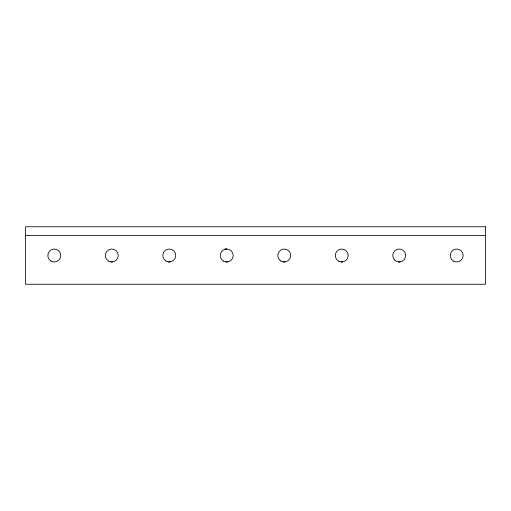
<?xml version="1.0" encoding="UTF-8"?>
<svg xmlns="http://www.w3.org/2000/svg" width="511" height="511" viewBox="0 0 511 511"><rect width="100%" height="100%" fill="white"/><g stroke="black" fill="none" stroke-linecap="round" stroke-linejoin="round"><path stroke-width="0.77" d="M225.083 249.253L226.756 249.036L224.393 249.253M25.55 235.379L485.45 235.379M110.983 261.964L112.58 261.964M168.47 261.964L170.067 261.964M225.958 261.964L227.555 261.964M283.445 261.964L285.042 261.964M340.933 261.964L342.53 261.964M398.42 261.964L400.017 261.964M485.45 226.756L25.55 226.756L25.55 284.244L485.45 284.244L485.45 226.756M223.524 261.102A6.464 6.464 0 0 0 233.22 255.5A6.464 6.464 0 0 0 223.524 249.898A6.464 6.464 0 0 0 223.524 261.102M166.037 261.102A6.464 6.464 0 0 0 175.733 255.5A6.464 6.464 0 0 0 166.037 249.898A6.464 6.464 0 0 0 166.037 261.102M453.474 261.102A6.464 6.464 0 0 0 463.17 255.5A6.464 6.464 0 0 0 453.474 249.898A6.464 6.464 0 0 0 453.474 261.102M394.645 260.073A6.464 6.464 0 0 0 405.466 257.174A6.464 6.464 0 0 0 397.545 249.253A6.464 6.464 0 0 0 394.645 260.073M338.499 261.102A6.464 6.464 0 0 0 348.195 255.5A6.464 6.464 0 0 0 338.499 249.898A6.464 6.464 0 0 0 338.499 261.102M281.012 261.102A6.464 6.464 0 0 0 290.708 255.5A6.464 6.464 0 0 0 281.012 249.898A6.464 6.464 0 0 0 281.012 261.102M108.549 261.102A6.464 6.464 0 0 0 118.245 255.5A6.464 6.464 0 0 0 108.549 249.898A6.464 6.464 0 0 0 108.549 261.102M51.062 261.102A6.464 6.464 0 0 0 60.764 255.5A6.464 6.464 0 0 0 51.062 249.898A6.464 6.464 0 0 0 51.062 261.102"/></g></svg>
